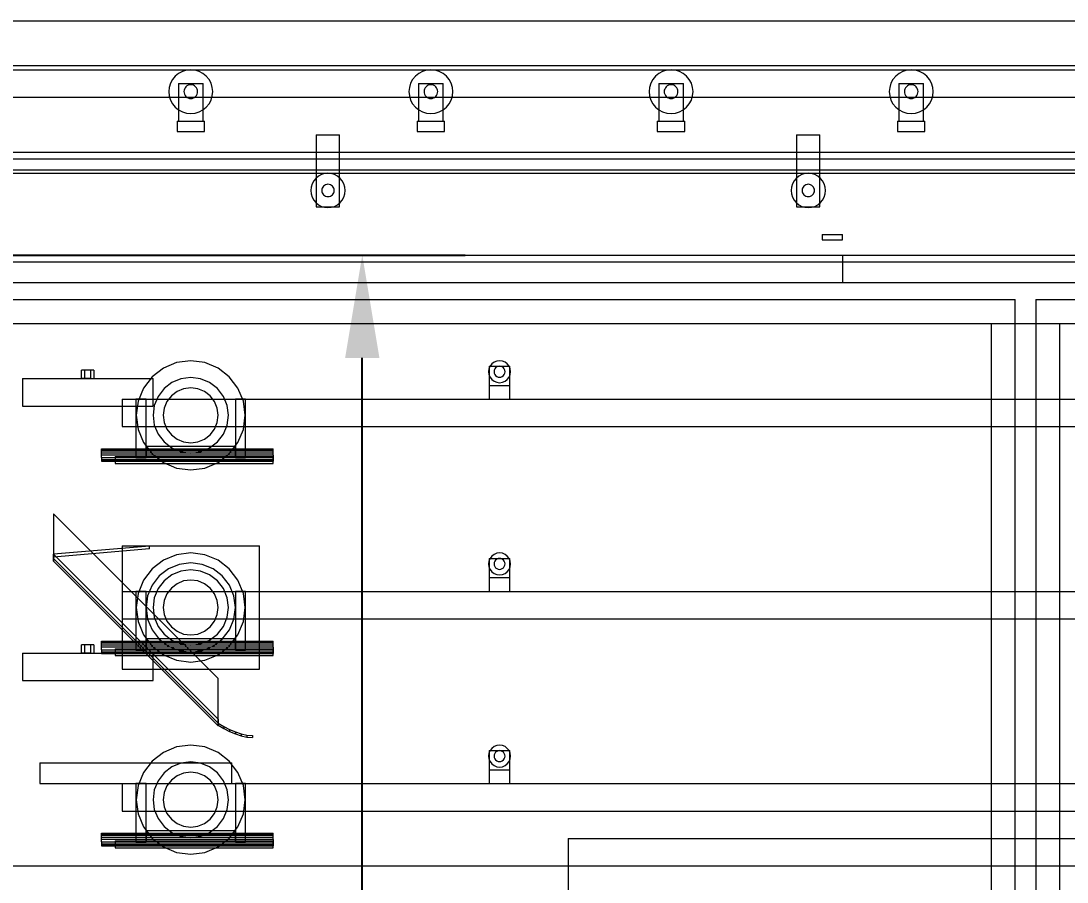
# Model space of a CAD drawing. Header units: millimetres. Extents: x -2500 to 58855, y -53268 to 6837.
# Drawn here: x 37920 to 39444, y 2086 to 3341 of the extents above; entities that cross this region are included whole.
import ezdxf

# ---------------------------------------------------------------- set-up
doc = ezdxf.new("R2010")
doc.units = ezdxf.units.MM
doc.layers.add('COTAS_P', color=1, linetype='Continuous', lineweight=0)
doc.layers.add('lateral_secador', color=7, linetype='Continuous', lineweight=0)
doc.dimstyles.new('R19_100', dxfattribs={"dimtxt": 250, "dimasz": 150, "dimexe": 150, "dimexo": 80, "dimgap": 100, "dimtad": 1, "dimtih": 1, "dimtoh": 1, "dimdsep": 46, "dimcen": 0.09, "dimadec": 0, "dimazin": 0, "dimtfac": 1, "dimtdec": 4, "dimtofl": 0, "dimtmove": 0, "dimatfit": 3, "dimfxl": 1, "dimtolj": 1, "dimtzin": 0, "dimarcsym": 0})

# ---------------------------------------------------------------- blocks, each defined once
blk = doc.blocks.new('*D23')
at = {"layer": 'COTAS_P', "color": 0, "lineweight": -2, "transparency": 16777216}
for p, q in [((37797.1, 3000), (38567.1, 3000)), ((38417.1, 150), (38417.1, 2850)), ((37797.1, 0), (38567.1, 0))]:
    blk.add_line(p, q, dxfattribs=at)
at = {"layer": 'COTAS_P', "color": 0, "transparency": 16777216}
for points in [[(38392.1, 2850), (38442.1, 2850), (38417.1, 3000)], [(38392.1, 150), (38442.1, 150), (38417.1, 0)]]:
    blk.add_solid(points, dxfattribs=at)
at = {"layer": 'Defpoints', "color": 0, "transparency": 16777216}
for p in [(37717.1, 3000), (38417.1, 3000), (37717.1, 0)]:
    blk.add_point(p, dxfattribs=at)

msp = doc.modelspace()

# ---------------------------------------------------------------- linework, layer by layer
at = {"layer": 'lateral_secador'}
for p, q in [((37267.116, 3341), (40135.002, 3341)), ((37217.116, 3276), (40185.002, 3276)), ((37217.116, 3270), (40185.002, 3270)), ((37267.116, 3276), (40135.002, 3276)), ((38149.338, 3264.607), (38144.488, 3260.627)), ((38154.87, 3267.564), (38149.338, 3264.607)), ((38160.873, 3269.385), (38154.87, 3267.564)), ((38167.116, 3270), (38160.873, 3269.385)), ((38173.359, 3269.385), (38167.116, 3270)), ((38179.362, 3267.564), (38173.359, 3269.385)), ((38184.894, 3264.607), (38179.362, 3267.564)), ((38189.743, 3260.627), (38184.894, 3264.607)), ((38499.338, 3264.607), (38494.488, 3260.627)), ((38504.87, 3267.564), (38499.338, 3264.607)), ((38510.873, 3269.385), (38504.87, 3267.564)), ((38517.116, 3270), (38510.873, 3269.385)), ((38523.359, 3269.385), (38517.116, 3270)), ((38529.362, 3267.564), (38523.359, 3269.385)), ((38534.894, 3264.607), (38529.362, 3267.564)), ((38539.743, 3260.627), (38534.894, 3264.607)), ((38849.338, 3264.607), (38844.488, 3260.627)), ((38854.87, 3267.564), (38849.338, 3264.607)), ((38860.873, 3269.385), (38854.87, 3267.564)), ((38867.116, 3270), (38860.873, 3269.385)), ((38873.359, 3269.385), (38867.116, 3270)), ((38879.362, 3267.564), (38873.359, 3269.385)), ((38884.894, 3264.607), (38879.362, 3267.564)), ((38889.743, 3260.627), (38884.894, 3264.607)), ((39199.338, 3264.607), (39194.488, 3260.627)), ((39204.87, 3267.564), (39199.338, 3264.607)), ((39210.873, 3269.385), (39204.87, 3267.564)), ((39217.116, 3270), (39210.873, 3269.385)), ((39223.359, 3269.385), (39217.116, 3270)), ((39229.362, 3267.564), (39223.359, 3269.385)), ((39234.894, 3264.607), (39229.362, 3267.564)), ((39239.743, 3260.627), (39234.894, 3264.607)), ((38137.552, 3250.246), (38135.731, 3244.243)), ((38140.509, 3255.778), (38137.552, 3250.246)), ((38144.488, 3260.627), (38140.509, 3255.778)), ((38149.116, 3250), (38185.116, 3250)), ((38149.116, 3250), (38149.116, 3195)), ((38165.165, 3247.808), (38163.289, 3247.239)), ((38167.116, 3248), (38165.165, 3247.808)), ((38169.067, 3247.808), (38167.116, 3248)), ((38170.943, 3247.239), (38169.067, 3247.808)), ((38185.116, 3195), (38185.116, 3250)), ((38193.723, 3255.778), (38189.743, 3260.627)), ((38196.68, 3250.246), (38193.723, 3255.778)), ((38198.501, 3244.243), (38196.68, 3250.246)), ((38487.552, 3250.246), (38485.731, 3244.243)), ((38490.509, 3255.778), (38487.552, 3250.246)), ((38494.488, 3260.627), (38490.509, 3255.778)), ((38499.116, 3250), (38535.116, 3250)), ((38499.116, 3250), (38499.116, 3195)), ((38515.165, 3247.808), (38513.289, 3247.239)), ((38517.116, 3248), (38515.165, 3247.808)), ((38519.067, 3247.808), (38517.116, 3248)), ((38520.943, 3247.239), (38519.067, 3247.808)), ((38535.116, 3195), (38535.116, 3250)), ((38543.723, 3255.778), (38539.743, 3260.627)), ((38546.68, 3250.246), (38543.723, 3255.778)), ((38548.501, 3244.243), (38546.68, 3250.246)), ((38837.552, 3250.246), (38835.731, 3244.243)), ((38840.509, 3255.778), (38837.552, 3250.246)), ((38844.488, 3260.627), (38840.509, 3255.778)), ((38849.116, 3250), (38885.116, 3250)), ((38849.116, 3250), (38849.116, 3195)), ((38865.165, 3247.808), (38863.289, 3247.239)), ((38867.116, 3248), (38865.165, 3247.808)), ((38869.067, 3247.808), (38867.116, 3248)), ((38870.943, 3247.239), (38869.067, 3247.808)), ((38885.116, 3195), (38885.116, 3250)), ((38893.723, 3255.778), (38889.743, 3260.627)), ((38896.68, 3250.246), (38893.723, 3255.778)), ((38898.501, 3244.243), (38896.68, 3250.246)), ((39187.552, 3250.246), (39185.731, 3244.243)), ((39190.509, 3255.778), (39187.552, 3250.246)), ((39194.488, 3260.627), (39190.509, 3255.778)), ((39199.116, 3250), (39235.116, 3250)), ((39199.116, 3250), (39199.116, 3195)), ((39215.165, 3247.808), (39213.289, 3247.239)), ((39217.116, 3248), (39215.165, 3247.808)), ((39219.067, 3247.808), (39217.116, 3248)), ((39220.943, 3247.239), (39219.067, 3247.808)), ((39235.116, 3195), (39235.116, 3250)), ((39243.723, 3255.778), (39239.743, 3260.627)), ((39246.68, 3250.246), (39243.723, 3255.778)), ((39248.501, 3244.243), (39246.68, 3250.246)), ((38135.731, 3244.243), (38135.116, 3238)), ((38135.116, 3238), (38135.731, 3231.757)), ((38157.308, 3239.951), (38157.116, 3238)), ((38157.116, 3238), (38157.308, 3236.049)), ((38157.877, 3241.827), (38157.308, 3239.951)), ((38157.308, 3236.049), (38157.877, 3234.173)), ((38158.801, 3243.556), (38157.877, 3241.827)), ((38157.877, 3234.173), (38158.801, 3232.444)), ((38160.045, 3245.071), (38158.801, 3243.556)), ((38158.801, 3232.444), (38160.045, 3230.929)), ((38161.56, 3246.315), (38160.045, 3245.071)), ((38163.289, 3247.239), (38161.56, 3246.315)), ((38172.672, 3246.315), (38170.943, 3247.239)), ((38174.187, 3245.071), (38172.672, 3246.315)), ((38175.431, 3243.556), (38174.187, 3245.071)), ((38174.187, 3230.929), (38175.431, 3232.444)), ((38176.355, 3241.827), (38175.431, 3243.556)), ((38175.431, 3232.444), (38176.355, 3234.173)), ((38176.924, 3239.951), (38176.355, 3241.827)), ((38176.355, 3234.173), (38176.924, 3236.049)), ((38177.116, 3238), (38176.924, 3239.951)), ((38176.924, 3236.049), (38177.116, 3238)), ((38199.116, 3238), (38198.501, 3244.243)), ((38198.501, 3231.757), (38199.116, 3238)), ((38485.731, 3244.243), (38485.116, 3238)), ((38485.116, 3238), (38485.731, 3231.757)), ((38507.308, 3239.951), (38507.116, 3238)), ((38507.116, 3238), (38507.308, 3236.049)), ((38507.877, 3241.827), (38507.308, 3239.951)), ((38507.308, 3236.049), (38507.877, 3234.173)), ((38508.801, 3243.556), (38507.877, 3241.827)), ((38507.877, 3234.173), (38508.801, 3232.444)), ((38510.045, 3245.071), (38508.801, 3243.556)), ((38508.801, 3232.444), (38510.045, 3230.929)), ((38511.56, 3246.315), (38510.045, 3245.071)), ((38513.289, 3247.239), (38511.56, 3246.315)), ((38522.672, 3246.315), (38520.943, 3247.239)), ((38524.187, 3245.071), (38522.672, 3246.315)), ((38525.431, 3243.556), (38524.187, 3245.071)), ((38524.187, 3230.929), (38525.431, 3232.444)), ((38526.355, 3241.827), (38525.431, 3243.556)), ((38525.431, 3232.444), (38526.355, 3234.173)), ((38526.924, 3239.951), (38526.355, 3241.827)), ((38526.355, 3234.173), (38526.924, 3236.049)), ((38527.116, 3238), (38526.924, 3239.951)), ((38526.924, 3236.049), (38527.116, 3238)), ((38549.116, 3238), (38548.501, 3244.243)), ((38548.501, 3231.757), (38549.116, 3238)), ((38835.731, 3244.243), (38835.116, 3238)), ((38835.116, 3238), (38835.731, 3231.757)), ((38857.308, 3239.951), (38857.116, 3238)), ((38857.116, 3238), (38857.308, 3236.049)), ((38857.877, 3241.827), (38857.308, 3239.951)), ((38857.308, 3236.049), (38857.877, 3234.173)), ((38858.801, 3243.556), (38857.877, 3241.827)), ((38857.877, 3234.173), (38858.801, 3232.444)), ((38860.045, 3245.071), (38858.801, 3243.556)), ((38858.801, 3232.444), (38860.045, 3230.929)), ((38861.56, 3246.315), (38860.045, 3245.071)), ((38863.289, 3247.239), (38861.56, 3246.315)), ((38872.672, 3246.315), (38870.943, 3247.239)), ((38874.187, 3245.071), (38872.672, 3246.315)), ((38875.431, 3243.556), (38874.187, 3245.071)), ((38874.187, 3230.929), (38875.431, 3232.444)), ((38876.355, 3241.827), (38875.431, 3243.556)), ((38875.431, 3232.444), (38876.355, 3234.173)), ((38876.924, 3239.951), (38876.355, 3241.827)), ((38876.355, 3234.173), (38876.924, 3236.049)), ((38877.116, 3238), (38876.924, 3239.951)), ((38876.924, 3236.049), (38877.116, 3238)), ((38899.116, 3238), (38898.501, 3244.243)), ((38898.501, 3231.757), (38899.116, 3238)), ((39185.731, 3244.243), (39185.116, 3238)), ((39185.116, 3238), (39185.731, 3231.757)), ((39207.308, 3239.951), (39207.116, 3238)), ((39207.116, 3238), (39207.308, 3236.049)), ((39207.877, 3241.827), (39207.308, 3239.951)), ((39207.308, 3236.049), (39207.877, 3234.173)), ((39208.801, 3243.556), (39207.877, 3241.827)), ((39207.877, 3234.173), (39208.801, 3232.444)), ((39210.045, 3245.071), (39208.801, 3243.556)), ((39208.801, 3232.444), (39210.045, 3230.929)), ((39211.56, 3246.315), (39210.045, 3245.071)), ((39213.289, 3247.239), (39211.56, 3246.315)), ((39222.672, 3246.315), (39220.943, 3247.239)), ((39224.187, 3245.071), (39222.672, 3246.315)), ((39225.431, 3243.556), (39224.187, 3245.071)), ((39224.187, 3230.929), (39225.431, 3232.444)), ((39226.355, 3241.827), (39225.431, 3243.556)), ((39225.431, 3232.444), (39226.355, 3234.173)), ((39226.924, 3239.951), (39226.355, 3241.827)), ((39226.355, 3234.173), (39226.924, 3236.049)), ((39227.116, 3238), (39226.924, 3239.951)), ((39226.924, 3236.049), (39227.116, 3238)), ((39249.116, 3238), (39248.501, 3244.243)), ((39248.501, 3231.757), (39249.116, 3238)), ((37617.116, 3230), (40285.002, 3230)), ((38135.731, 3231.757), (38137.552, 3225.754)), ((38137.552, 3225.754), (38140.509, 3220.222)), ((38140.509, 3220.222), (38144.488, 3215.373)), ((38160.045, 3230.929), (38161.56, 3229.685)), ((38161.56, 3229.685), (38163.289, 3228.761)), ((38163.289, 3228.761), (38165.165, 3228.192)), ((38165.165, 3228.192), (38167.116, 3228)), ((38167.116, 3228), (38169.067, 3228.192)), ((38169.067, 3228.192), (38170.943, 3228.761)), ((38170.943, 3228.761), (38172.672, 3229.685)), ((38172.672, 3229.685), (38174.187, 3230.929)), ((38189.743, 3215.373), (38193.723, 3220.222)), ((38193.723, 3220.222), (38196.68, 3225.754)), ((38196.68, 3225.754), (38198.501, 3231.757)), ((38485.731, 3231.757), (38487.552, 3225.754)), ((38487.552, 3225.754), (38490.509, 3220.222)), ((38490.509, 3220.222), (38494.488, 3215.373)), ((38510.045, 3230.929), (38511.56, 3229.685)), ((38511.56, 3229.685), (38513.289, 3228.761)), ((38513.289, 3228.761), (38515.165, 3228.192)), ((38515.165, 3228.192), (38517.116, 3228)), ((38517.116, 3228), (38519.067, 3228.192)), ((38519.067, 3228.192), (38520.943, 3228.761)), ((38520.943, 3228.761), (38522.672, 3229.685)), ((38522.672, 3229.685), (38524.187, 3230.929)), ((38539.743, 3215.373), (38543.723, 3220.222)), ((38543.723, 3220.222), (38546.68, 3225.754)), ((38546.68, 3225.754), (38548.501, 3231.757)), ((38835.731, 3231.757), (38837.552, 3225.754)), ((38837.552, 3225.754), (38840.509, 3220.222)), ((38840.509, 3220.222), (38844.488, 3215.373)), ((38860.045, 3230.929), (38861.56, 3229.685)), ((38861.56, 3229.685), (38863.289, 3228.761)), ((38863.289, 3228.761), (38865.165, 3228.192)), ((38865.165, 3228.192), (38867.116, 3228)), ((38867.116, 3228), (38869.067, 3228.192)), ((38869.067, 3228.192), (38870.943, 3228.761)), ((38870.943, 3228.761), (38872.672, 3229.685)), ((38872.672, 3229.685), (38874.187, 3230.929)), ((38889.743, 3215.373), (38893.723, 3220.222)), ((38893.723, 3220.222), (38896.68, 3225.754)), ((38896.68, 3225.754), (38898.501, 3231.757)), ((39185.731, 3231.757), (39187.552, 3225.754)), ((39187.552, 3225.754), (39190.509, 3220.222)), ((39190.509, 3220.222), (39194.488, 3215.373)), ((39210.045, 3230.929), (39211.56, 3229.685)), ((39211.56, 3229.685), (39213.289, 3228.761)), ((39213.289, 3228.761), (39215.165, 3228.192)), ((39215.165, 3228.192), (39217.116, 3228)), ((39217.116, 3228), (39219.067, 3228.192)), ((39219.067, 3228.192), (39220.943, 3228.761)), ((39220.943, 3228.761), (39222.672, 3229.685)), ((39222.672, 3229.685), (39224.187, 3230.929)), ((39239.743, 3215.373), (39243.723, 3220.222)), ((39243.723, 3220.222), (39246.68, 3225.754)), ((39246.68, 3225.754), (39248.501, 3231.757)), ((38144.488, 3215.373), (38149.338, 3211.393)), ((38149.338, 3211.393), (38154.87, 3208.436)), ((38154.87, 3208.436), (38160.873, 3206.615)), ((38160.873, 3206.615), (38167.116, 3206)), ((38167.116, 3206), (38173.359, 3206.615)), ((38173.359, 3206.615), (38179.362, 3208.436)), ((38179.362, 3208.436), (38184.894, 3211.393)), ((38184.894, 3211.393), (38189.743, 3215.373)), ((38494.488, 3215.373), (38499.338, 3211.393)), ((38499.338, 3211.393), (38504.87, 3208.436)), ((38504.87, 3208.436), (38510.873, 3206.615)), ((38510.873, 3206.615), (38517.116, 3206)), ((38517.116, 3206), (38523.359, 3206.615)), ((38523.359, 3206.615), (38529.362, 3208.436)), ((38529.362, 3208.436), (38534.894, 3211.393)), ((38534.894, 3211.393), (38539.743, 3215.373)), ((38844.488, 3215.373), (38849.338, 3211.393)), ((38849.338, 3211.393), (38854.87, 3208.436)), ((38854.87, 3208.436), (38860.873, 3206.615)), ((38860.873, 3206.615), (38867.116, 3206)), ((38867.116, 3206), (38873.359, 3206.615)), ((38873.359, 3206.615), (38879.362, 3208.436)), ((38879.362, 3208.436), (38884.894, 3211.393)), ((38884.894, 3211.393), (38889.743, 3215.373)), ((39194.488, 3215.373), (39199.338, 3211.393)), ((39199.338, 3211.393), (39204.87, 3208.436)), ((39204.87, 3208.436), (39210.873, 3206.615)), ((39210.873, 3206.615), (39217.116, 3206)), ((39217.116, 3206), (39223.359, 3206.615)), ((39223.359, 3206.615), (39229.362, 3208.436)), ((39229.362, 3208.436), (39234.894, 3211.393)), ((39234.894, 3211.393), (39239.743, 3215.373)), ((38147.116, 3195), (38187.116, 3195)), ((38147.116, 3195), (38147.116, 3180)), ((38149.116, 3195), (38185.116, 3195)), ((38187.116, 3180), (38187.116, 3195)), ((38497.116, 3195), (38537.116, 3195)), ((38497.116, 3195), (38497.116, 3180)), ((38499.116, 3195), (38535.116, 3195)), ((38537.116, 3180), (38537.116, 3195)), ((38847.116, 3195), (38887.116, 3195)), ((38847.116, 3195), (38847.116, 3180)), ((38849.116, 3195), (38885.116, 3195)), ((38887.116, 3180), (38887.116, 3195)), ((39197.116, 3195), (39237.116, 3195)), ((39197.116, 3195), (39197.116, 3180)), ((39199.116, 3195), (39235.116, 3195)), ((39237.116, 3180), (39237.116, 3195)), ((38147.116, 3180), (38187.116, 3180)), ((38350.116, 3175), (38384.116, 3175)), ((38350.116, 3175), (38350.116, 3070)), ((38384.116, 3070), (38384.116, 3175)), ((38497.116, 3180), (38537.116, 3180)), ((38847.116, 3180), (38887.116, 3180)), ((39050.116, 3175), (39084.116, 3175)), ((39050.116, 3175), (39050.116, 3070)), ((39084.116, 3070), (39084.116, 3175)), ((39197.116, 3180), (39237.116, 3180)), ((37617.116, 3150), (40285.002, 3150)), ((36967.116, 3140), (40817.116, 3140)), ((37217.116, 3124), (40185.002, 3124)), ((37217.116, 3119), (40185.002, 3119)), ((38349.438, 3111.678), (38346.329, 3107.889)), ((38353.227, 3114.787), (38349.438, 3111.678)), ((38357.549, 3117.097), (38353.227, 3114.787)), ((38362.239, 3118.52), (38357.549, 3117.097)), ((38367.116, 3119), (38362.239, 3118.52)), ((38371.993, 3118.52), (38367.116, 3119)), ((38376.683, 3117.097), (38371.993, 3118.52)), ((38381.005, 3114.787), (38376.683, 3117.097)), ((38384.794, 3111.678), (38381.005, 3114.787)), ((38387.903, 3107.889), (38384.794, 3111.678)), ((39049.438, 3111.678), (39046.329, 3107.889)), ((39053.227, 3114.787), (39049.438, 3111.678)), ((39057.549, 3117.097), (39053.227, 3114.787)), ((39062.239, 3118.52), (39057.549, 3117.097)), ((39067.116, 3119), (39062.239, 3118.52)), ((39071.993, 3118.52), (39067.116, 3119)), ((39076.683, 3117.097), (39071.993, 3118.52)), ((39081.005, 3114.787), (39076.683, 3117.097)), ((39084.794, 3111.678), (39081.005, 3114.787)), ((39087.903, 3107.889), (39084.794, 3111.678)), ((38342.596, 3098.877), (38342.116, 3094)), ((38344.019, 3103.567), (38342.596, 3098.877)), ((38346.329, 3107.889), (38344.019, 3103.567)), ((38358.289, 3095.756), (38358.116, 3094)), ((38358.801, 3097.444), (38358.289, 3095.756)), ((38359.633, 3099), (38358.801, 3097.444)), ((38360.752, 3100.364), (38359.633, 3099)), ((38362.116, 3101.483), (38360.752, 3100.364)), ((38363.672, 3102.315), (38362.116, 3101.483)), ((38365.36, 3102.827), (38363.672, 3102.315)), ((38367.116, 3103), (38365.36, 3102.827)), ((38368.872, 3102.827), (38367.116, 3103)), ((38370.56, 3102.315), (38368.872, 3102.827)), ((38372.116, 3101.483), (38370.56, 3102.315)), ((38373.48, 3100.364), (38372.116, 3101.483)), ((38374.599, 3099), (38373.48, 3100.364)), ((38375.431, 3097.444), (38374.599, 3099)), ((38375.943, 3095.756), (38375.431, 3097.444)), ((38376.116, 3094), (38375.943, 3095.756)), ((38390.213, 3103.567), (38387.903, 3107.889)), ((38391.635, 3098.877), (38390.213, 3103.567)), ((38392.116, 3094), (38391.635, 3098.877)), ((39042.596, 3098.877), (39042.116, 3094)), ((39044.019, 3103.567), (39042.596, 3098.877)), ((39046.329, 3107.889), (39044.019, 3103.567)), ((39058.289, 3095.756), (39058.116, 3094)), ((39058.801, 3097.444), (39058.289, 3095.756)), ((39059.633, 3099), (39058.801, 3097.444)), ((39060.752, 3100.364), (39059.633, 3099)), ((39062.116, 3101.483), (39060.752, 3100.364)), ((39063.672, 3102.315), (39062.116, 3101.483)), ((39065.36, 3102.827), (39063.672, 3102.315)), ((39067.116, 3103), (39065.36, 3102.827)), ((39068.872, 3102.827), (39067.116, 3103)), ((39070.56, 3102.315), (39068.872, 3102.827)), ((39072.116, 3101.483), (39070.56, 3102.315)), ((39073.48, 3100.364), (39072.116, 3101.483)), ((39074.599, 3099), (39073.48, 3100.364)), ((39075.431, 3097.444), (39074.599, 3099)), ((39075.943, 3095.756), (39075.431, 3097.444)), ((39076.116, 3094), (39075.943, 3095.756)), ((39090.213, 3103.567), (39087.903, 3107.889)), ((39091.635, 3098.877), (39090.213, 3103.567)), ((39092.116, 3094), (39091.635, 3098.877)), ((38342.116, 3094), (38342.596, 3089.123)), ((38342.596, 3089.123), (38344.019, 3084.433)), ((38344.019, 3084.433), (38346.329, 3080.111)), ((38346.329, 3080.111), (38349.438, 3076.322)), ((38358.116, 3094), (38358.289, 3092.244)), ((38358.289, 3092.244), (38358.801, 3090.556)), ((38358.801, 3090.556), (38359.633, 3089)), ((38359.633, 3089), (38360.752, 3087.636)), ((38360.752, 3087.636), (38362.116, 3086.517)), ((38362.116, 3086.517), (38363.672, 3085.685)), ((38363.672, 3085.685), (38365.36, 3085.173)), ((38365.36, 3085.173), (38367.116, 3085)), ((38367.116, 3085), (38368.872, 3085.173)), ((38368.872, 3085.173), (38370.56, 3085.685)), ((38370.56, 3085.685), (38372.116, 3086.517)), ((38372.116, 3086.517), (38373.48, 3087.636)), ((38373.48, 3087.636), (38374.599, 3089)), ((38374.599, 3089), (38375.431, 3090.556)), ((38375.431, 3090.556), (38375.943, 3092.244)), ((38375.943, 3092.244), (38376.116, 3094)), ((38384.794, 3076.322), (38387.903, 3080.111)), ((38387.903, 3080.111), (38390.213, 3084.433)), ((38390.213, 3084.433), (38391.635, 3089.123)), ((38391.635, 3089.123), (38392.116, 3094)), ((39042.116, 3094), (39042.596, 3089.123)), ((39042.596, 3089.123), (39044.019, 3084.433)), ((39044.019, 3084.433), (39046.329, 3080.111)), ((39046.329, 3080.111), (39049.438, 3076.322)), ((39058.116, 3094), (39058.289, 3092.244)), ((39058.289, 3092.244), (39058.801, 3090.556)), ((39058.801, 3090.556), (39059.633, 3089)), ((39059.633, 3089), (39060.752, 3087.636)), ((39060.752, 3087.636), (39062.116, 3086.517)), ((39062.116, 3086.517), (39063.672, 3085.685)), ((39063.672, 3085.685), (39065.36, 3085.173)), ((39065.36, 3085.173), (39067.116, 3085)), ((39067.116, 3085), (39068.872, 3085.173)), ((39068.872, 3085.173), (39070.56, 3085.685)), ((39070.56, 3085.685), (39072.116, 3086.517)), ((39072.116, 3086.517), (39073.48, 3087.636)), ((39073.48, 3087.636), (39074.599, 3089)), ((39074.599, 3089), (39075.431, 3090.556)), ((39075.431, 3090.556), (39075.943, 3092.244)), ((39075.943, 3092.244), (39076.116, 3094)), ((39084.794, 3076.322), (39087.903, 3080.111)), ((39087.903, 3080.111), (39090.213, 3084.433)), ((39090.213, 3084.433), (39091.635, 3089.123)), ((39091.635, 3089.123), (39092.116, 3094)), ((38349.438, 3076.322), (38353.227, 3073.213)), ((38350.116, 3070), (38384.116, 3070)), ((38353.227, 3073.213), (38357.549, 3070.903)), ((38357.549, 3070.903), (38362.239, 3069.48)), ((38362.239, 3069.48), (38367.116, 3069)), ((38367.116, 3069), (38371.993, 3069.48)), ((38371.993, 3069.48), (38376.683, 3070.903)), ((38376.683, 3070.903), (38381.005, 3073.213)), ((38381.005, 3073.213), (38384.794, 3076.322)), ((39049.438, 3076.322), (39053.227, 3073.213)), ((39050.116, 3070), (39084.116, 3070)), ((39053.227, 3073.213), (39057.549, 3070.903)), ((39057.549, 3070.903), (39062.239, 3069.48)), ((39062.239, 3069.48), (39067.116, 3069)), ((39067.116, 3069), (39071.993, 3069.48)), ((39071.993, 3069.48), (39076.683, 3070.903)), ((39076.683, 3070.903), (39081.005, 3073.213)), ((39081.005, 3073.213), (39084.794, 3076.322)), ((39087.116, 3030), (39117.116, 3030)), ((39087.116, 3030), (39087.116, 3022)), ((39087.116, 3022), (39117.116, 3022)), ((39117.116, 3022), (39117.116, 3030)), ((36967.116, 2990), (40817.116, 2990)), ((37717.116, 3000), (57717.116, 3000)), ((37732.116, 3000), (39117.116, 3000)), ((39117.116, 3000), (40517.116, 3000)), ((39117.116, 3000), (39117.116, 2960)), ((37732.116, 2960), (39117.116, 2960)), ((39117.116, 2960), (40517.116, 2960)), ((37732.116, 2935), (39368.783, 2935)), ((39368.783, 665), (39368.783, 2935)), ((39398.783, 2935), (41035.449, 2935)), ((39398.783, 2935), (39398.783, 665)), ((37717.116, 2900), (57717.116, 2900)), ((39333.783, 2900), (39433.783, 2900)), ((39333.783, 2900), (39333.783, 650)), ((39433.783, 650), (39433.783, 2900)), ((38146.54, 2843.291), (38127.366, 2835.349)), ((38167.116, 2846), (38146.54, 2843.291)), ((38187.692, 2843.291), (38167.116, 2846)), ((38206.866, 2835.349), (38187.692, 2843.291)), ((38603.259, 2838), (38601.661, 2834.141)), ((38602.116, 2838), (38632.116, 2838)), ((38602.116, 2838), (38602.116, 2810)), ((38605.802, 2841.314), (38603.259, 2838)), ((38609.116, 2843.856), (38605.802, 2841.314)), ((38612.975, 2845.455), (38609.116, 2843.856)), ((38613.116, 2836.928), (38611.459, 2835.657)), ((38617.116, 2846), (38612.975, 2845.455)), ((38615.045, 2837.727), (38613.116, 2836.928)), ((38617.116, 2838), (38615.045, 2837.727)), ((38621.257, 2845.455), (38617.116, 2846)), ((38619.186, 2837.727), (38617.116, 2838)), ((38621.116, 2836.928), (38619.186, 2837.727)), ((38622.773, 2835.657), (38621.116, 2836.928)), ((38625.116, 2843.856), (38621.257, 2845.455)), ((38628.43, 2841.314), (38625.116, 2843.856)), ((38630.972, 2838), (38628.43, 2841.314)), ((38632.571, 2834.141), (38630.972, 2838)), ((38632.116, 2810), (38632.116, 2838)), ((38012.616, 2832), (38008.116, 2832)), ((38008.116, 2820), (38008.116, 2832)), ((38021.616, 2832), (38012.616, 2832)), ((38012.616, 2820), (38012.616, 2832)), ((38026.116, 2832), (38021.616, 2832)), ((38021.616, 2820), (38021.616, 2832)), ((38026.116, 2832), (38026.116, 2820)), ((38110.901, 2822.715), (38098.267, 2806.25)), ((38127.366, 2835.349), (38110.901, 2822.715)), ((38167.116, 2821.5), (38152.881, 2819.626)), ((38181.351, 2819.626), (38167.116, 2821.5)), ((38223.331, 2822.715), (38206.866, 2835.349)), ((38235.965, 2806.25), (38223.331, 2822.715)), ((38601.661, 2834.141), (38601.116, 2830)), ((38601.116, 2830), (38601.661, 2825.859)), ((38601.661, 2825.859), (38603.259, 2822)), ((38603.259, 2822), (38605.802, 2818.686)), ((38609.388, 2832.071), (38609.116, 2830)), ((38609.116, 2830), (38609.388, 2827.929)), ((38610.188, 2834), (38609.388, 2832.071)), ((38609.388, 2827.929), (38610.188, 2826)), ((38611.459, 2835.657), (38610.188, 2834)), ((38610.188, 2826), (38611.459, 2824.343)), ((38611.459, 2824.343), (38613.116, 2823.072)), ((38613.116, 2823.072), (38615.045, 2822.273)), ((38615.045, 2822.273), (38617.116, 2822)), ((38617.116, 2822), (38619.186, 2822.273)), ((38619.186, 2822.273), (38621.116, 2823.072)), ((38621.116, 2823.072), (38622.773, 2824.343)), ((38624.044, 2834), (38622.773, 2835.657)), ((38622.773, 2824.343), (38624.044, 2826)), ((38624.843, 2832.071), (38624.044, 2834)), ((38624.044, 2826), (38624.843, 2827.929)), ((38625.116, 2830), (38624.843, 2832.071)), ((38624.843, 2827.929), (38625.116, 2830)), ((38628.43, 2818.686), (38630.972, 2822)), ((38630.972, 2822), (38632.571, 2825.859)), ((38633.116, 2830), (38632.571, 2834.141)), ((38632.571, 2825.859), (38633.116, 2830)), ((37922.116, 2820), (38112.116, 2820)), ((37922.116, 2820), (37922.116, 2780)), ((38012.616, 2820), (38008.116, 2820)), ((38021.616, 2820), (38012.616, 2820)), ((38021.616, 2820), (38026.116, 2820)), ((38098.267, 2806.25), (38090.325, 2787.076)), ((38112.116, 2780), (38112.116, 2820)), ((38128.225, 2805.391), (38119.484, 2794)), ((38139.616, 2814.131), (38128.225, 2805.391)), ((38152.881, 2819.626), (38139.616, 2814.131)), ((38167.116, 2806.5), (38156.763, 2805.137)), ((38177.469, 2805.137), (38167.116, 2806.5)), ((38194.616, 2814.131), (38181.351, 2819.626)), ((38206.007, 2805.391), (38194.616, 2814.131)), ((38214.747, 2794), (38206.007, 2805.391)), ((38243.907, 2787.076), (38235.965, 2806.25)), ((38602.116, 2810), (38632.116, 2810)), ((38602.116, 2810), (38602.116, 2790)), ((38605.802, 2818.686), (38609.116, 2816.144)), ((38609.116, 2816.144), (38612.975, 2814.545)), ((38612.975, 2814.545), (38617.116, 2814)), ((38617.116, 2814), (38621.257, 2814.545)), ((38621.257, 2814.545), (38625.116, 2816.144)), ((38625.116, 2816.144), (38628.43, 2818.686)), ((38632.116, 2790), (38632.116, 2810)), ((38087.116, 2790.5), (38102.116, 2790.5)), ((38087.116, 2790.5), (38087.116, 2704.5)), ((38102.116, 2704.5), (38102.116, 2790.5)), ((38119.484, 2794), (38113.99, 2780.735)), ((38138.832, 2794.784), (38132.475, 2786.5)), ((38147.116, 2801.141), (38138.832, 2794.784)), ((38156.763, 2805.137), (38147.116, 2801.141)), ((38187.116, 2801.141), (38177.469, 2805.137)), ((38195.4, 2794.784), (38187.116, 2801.141)), ((38201.757, 2786.5), (38195.4, 2794.784)), ((38220.242, 2780.735), (38214.747, 2794)), ((38232.116, 2790.5), (38247.116, 2790.5)), ((38232.116, 2790.5), (38232.116, 2704.5)), ((38247.116, 2704.5), (38247.116, 2790.5)), ((37922.116, 2780), (38112.116, 2780)), ((38067.116, 2790), (57367.116, 2790)), ((38067.116, 2790), (38067.116, 2750)), ((38090.325, 2787.076), (38087.616, 2766.5)), ((38113.99, 2780.735), (38112.116, 2766.5)), ((38128.479, 2776.853), (38127.116, 2766.5)), ((38132.475, 2786.5), (38128.479, 2776.853)), ((38205.753, 2776.853), (38201.757, 2786.5)), ((38207.116, 2766.5), (38205.753, 2776.853)), ((38222.116, 2766.5), (38220.242, 2780.735)), ((38246.616, 2766.5), (38243.907, 2787.076)), ((38602.116, 2790), (38632.116, 2790)), ((38087.616, 2766.5), (38090.325, 2745.924)), ((38112.116, 2766.5), (38113.99, 2752.265)), ((38127.116, 2766.5), (38128.479, 2756.147)), ((38205.753, 2756.147), (38207.116, 2766.5)), ((38220.242, 2752.265), (38222.116, 2766.5)), ((38243.907, 2745.924), (38246.616, 2766.5)), ((38067.116, 2750), (57367.116, 2750)), ((38090.325, 2745.924), (38098.267, 2726.75)), ((38113.99, 2752.265), (38119.484, 2739)), ((38128.479, 2756.147), (38132.475, 2746.5)), ((38132.475, 2746.5), (38138.832, 2738.216)), ((38195.4, 2738.216), (38201.757, 2746.5)), ((38201.757, 2746.5), (38205.753, 2756.147)), ((38214.747, 2739), (38220.242, 2752.265)), ((38235.965, 2726.75), (38243.907, 2745.924)), ((38119.484, 2739), (38128.225, 2727.609)), ((38138.832, 2738.216), (38147.116, 2731.859)), ((38147.116, 2731.859), (38156.763, 2727.863)), ((38177.469, 2727.863), (38187.116, 2731.859)), ((38187.116, 2731.859), (38195.4, 2738.216)), ((38206.007, 2727.609), (38214.747, 2739)), ((38037.116, 2716.815), (38037.116, 2717.5)), ((38037.116, 2717.5), (38287.116, 2717.5)), ((38037.116, 2714.864), (38037.116, 2716.815)), ((38037.116, 2716.815), (38287.116, 2716.815)), ((38037.116, 2711.944), (38037.116, 2714.864)), ((38037.116, 2714.864), (38287.116, 2714.864)), ((38098.267, 2726.75), (38110.901, 2710.285)), ((38102.116, 2721.5), (38232.116, 2721.5)), ((38102.116, 2721.5), (38102.116, 2706.5)), ((38128.225, 2727.609), (38139.616, 2718.869)), ((38139.616, 2718.869), (38152.881, 2713.374)), ((38156.763, 2727.863), (38167.116, 2726.5)), ((38167.116, 2726.5), (38177.469, 2727.863)), ((38181.351, 2713.374), (38194.616, 2718.869)), ((38194.616, 2718.869), (38206.007, 2727.609)), ((38223.331, 2710.285), (38235.965, 2726.75)), ((38232.116, 2706.5), (38232.116, 2721.5)), ((38287.116, 2716.815), (38287.116, 2717.5)), ((38287.116, 2714.864), (38287.116, 2716.815)), ((38287.116, 2711.944), (38287.116, 2714.864)), ((38037.116, 2708.5), (38037.116, 2711.944)), ((38037.116, 2711.944), (38287.116, 2711.944)), ((38037.116, 2705.056), (38037.116, 2708.5)), ((38287.116, 2708.5), (38037.116, 2708.5)), ((38037.116, 2705.056), (38037.116, 2702.136)), ((38037.116, 2705.056), (38287.116, 2705.056)), ((38037.116, 2702.136), (38037.116, 2700.185)), ((38037.116, 2702.136), (38287.116, 2702.136)), ((38037.116, 2700.185), (38037.116, 2699.5)), ((38037.116, 2700.185), (38287.116, 2700.185)), ((38037.116, 2699.5), (38287.116, 2699.5)), ((38057.116, 2706.5), (38287.116, 2706.5)), ((38057.116, 2706.5), (38057.116, 2696.5)), ((38087.116, 2704.5), (38102.116, 2704.5)), ((38102.116, 2706.5), (38232.116, 2706.5)), ((38110.901, 2710.285), (38127.366, 2697.651)), ((38152.881, 2713.374), (38167.116, 2711.5)), ((38167.116, 2711.5), (38181.351, 2713.374)), ((38206.866, 2697.651), (38223.331, 2710.285)), ((38232.116, 2704.5), (38247.116, 2704.5)), ((38287.116, 2708.5), (38287.116, 2711.944)), ((38287.116, 2708.5), (38287.116, 2705.056)), ((38287.116, 2696.5), (38287.116, 2706.5)), ((38287.116, 2705.056), (38287.116, 2702.136)), ((38287.116, 2702.136), (38287.116, 2700.185)), ((38287.116, 2700.185), (38287.116, 2699.5)), ((38057.116, 2696.5), (38287.116, 2696.5)), ((38127.366, 2697.651), (38146.54, 2689.709)), ((38146.54, 2689.709), (38167.116, 2687)), ((38167.116, 2687), (38187.692, 2689.709)), ((38187.692, 2689.709), (38206.866, 2697.651)), ((38207.116, 2383), (37967.116, 2623)), ((37967.116, 2623), (37967.116, 2554)), ((38107.116, 2576), (37967.116, 2564)), ((38107.116, 2572), (37967.116, 2560)), ((37967.116, 2564), (38207.116, 2324)), ((37967.116, 2558), (37967.116, 2564)), ((37967.116, 2564), (37967.116, 2560)), ((38067.116, 2576.5), (38267.116, 2576.5)), ((38067.116, 2576.5), (38067.116, 2396.5)), ((38107.116, 2572), (38107.116, 2576)), ((38146.54, 2563.291), (38127.366, 2555.349)), ((38167.116, 2566), (38146.54, 2563.291)), ((38187.692, 2563.291), (38167.116, 2566)), ((38206.866, 2555.349), (38187.692, 2563.291)), ((38267.116, 2396.5), (38267.116, 2576.5)), ((38609.116, 2563.856), (38605.802, 2561.314)), ((38612.975, 2565.455), (38609.116, 2563.856)), ((38617.116, 2566), (38612.975, 2565.455)), ((38621.257, 2565.455), (38617.116, 2566)), ((38625.116, 2563.856), (38621.257, 2565.455)), ((38628.43, 2561.314), (38625.116, 2563.856)), ((37967.116, 2558), (38207.116, 2318)), ((37967.116, 2554), (37967.116, 2558)), ((37967.116, 2554), (38207.116, 2314)), ((38127.366, 2555.349), (38110.901, 2542.715)), ((38150.293, 2549.285), (38134.616, 2542.792)), ((38167.116, 2551.5), (38150.293, 2549.285)), ((38183.939, 2549.285), (38167.116, 2551.5)), ((38199.616, 2542.792), (38183.939, 2549.285)), ((38223.331, 2542.715), (38206.866, 2555.349)), ((38601.661, 2554.141), (38601.116, 2550)), ((38601.116, 2550), (38601.661, 2545.859)), ((38603.259, 2558), (38601.661, 2554.141)), ((38602.116, 2558), (38632.116, 2558)), ((38602.116, 2558), (38602.116, 2530)), ((38605.802, 2561.314), (38603.259, 2558)), ((38609.388, 2552.071), (38609.116, 2550)), ((38609.116, 2550), (38609.388, 2547.929)), ((38610.188, 2554), (38609.388, 2552.071)), ((38609.388, 2547.929), (38610.188, 2546)), ((38611.459, 2555.657), (38610.188, 2554)), ((38613.116, 2556.928), (38611.459, 2555.657)), ((38615.045, 2557.727), (38613.116, 2556.928)), ((38617.116, 2558), (38615.045, 2557.727)), ((38619.186, 2557.727), (38617.116, 2558)), ((38621.116, 2556.928), (38619.186, 2557.727)), ((38622.773, 2555.657), (38621.116, 2556.928)), ((38624.044, 2554), (38622.773, 2555.657)), ((38624.843, 2552.071), (38624.044, 2554)), ((38624.044, 2546), (38624.843, 2547.929)), ((38625.116, 2550), (38624.843, 2552.071)), ((38624.843, 2547.929), (38625.116, 2550)), ((38630.972, 2558), (38628.43, 2561.314)), ((38632.571, 2554.141), (38630.972, 2558)), ((38632.116, 2530), (38632.116, 2558)), ((38633.116, 2550), (38632.571, 2554.141)), ((38632.571, 2545.859), (38633.116, 2550)), ((38110.901, 2542.715), (38098.267, 2526.25)), ((38121.154, 2532.462), (38110.824, 2519)), ((38134.616, 2542.792), (38121.154, 2532.462)), ((38139.616, 2534.131), (38128.225, 2525.391)), ((38152.881, 2539.626), (38139.616, 2534.131)), ((38167.116, 2541.5), (38152.881, 2539.626)), ((38181.351, 2539.626), (38167.116, 2541.5)), ((38194.616, 2534.131), (38181.351, 2539.626)), ((38206.007, 2525.391), (38194.616, 2534.131)), ((38213.078, 2532.462), (38199.616, 2542.792)), ((38223.408, 2519), (38213.078, 2532.462)), ((38235.965, 2526.25), (38223.331, 2542.715)), ((38601.661, 2545.859), (38603.259, 2542)), ((38603.259, 2542), (38605.802, 2538.686)), ((38605.802, 2538.686), (38609.116, 2536.144)), ((38609.116, 2536.144), (38612.975, 2534.545)), ((38610.188, 2546), (38611.459, 2544.343)), ((38611.459, 2544.343), (38613.116, 2543.072)), ((38612.975, 2534.545), (38617.116, 2534)), ((38613.116, 2543.072), (38615.045, 2542.273)), ((38615.045, 2542.273), (38617.116, 2542)), ((38617.116, 2542), (38619.186, 2542.273)), ((38617.116, 2534), (38621.257, 2534.545)), ((38619.186, 2542.273), (38621.116, 2543.072)), ((38621.116, 2543.072), (38622.773, 2544.343)), ((38621.257, 2534.545), (38625.116, 2536.144)), ((38622.773, 2544.343), (38624.044, 2546)), ((38625.116, 2536.144), (38628.43, 2538.686)), ((38628.43, 2538.686), (38630.972, 2542)), ((38630.972, 2542), (38632.571, 2545.859)), ((38098.267, 2526.25), (38090.325, 2507.076)), ((38110.824, 2519), (38104.331, 2503.323)), ((38128.225, 2525.391), (38119.484, 2514)), ((38147.116, 2521.141), (38138.832, 2514.784)), ((38156.763, 2525.137), (38147.116, 2521.141)), ((38167.116, 2526.5), (38156.763, 2525.137)), ((38177.469, 2525.137), (38167.116, 2526.5)), ((38187.116, 2521.141), (38177.469, 2525.137)), ((38195.4, 2514.784), (38187.116, 2521.141)), ((38214.747, 2514), (38206.007, 2525.391)), ((38229.901, 2503.323), (38223.408, 2519)), ((38243.907, 2507.076), (38235.965, 2526.25)), ((38602.116, 2530), (38632.116, 2530)), ((38602.116, 2530), (38602.116, 2510)), ((38632.116, 2510), (38632.116, 2530)), ((38067.116, 2510), (57367.116, 2510)), ((38067.116, 2510), (38067.116, 2470)), ((38087.116, 2510.5), (38102.116, 2510.5)), ((38087.116, 2510.5), (38087.116, 2424.5)), ((38090.325, 2507.076), (38087.616, 2486.5)), ((38102.116, 2424.5), (38102.116, 2510.5)), ((38104.331, 2503.323), (38102.116, 2486.5)), ((38113.99, 2500.735), (38112.116, 2486.5)), ((38119.484, 2514), (38113.99, 2500.735)), ((38132.475, 2506.5), (38128.479, 2496.853)), ((38138.832, 2514.784), (38132.475, 2506.5)), ((38201.757, 2506.5), (38195.4, 2514.784)), ((38205.753, 2496.853), (38201.757, 2506.5)), ((38220.242, 2500.735), (38214.747, 2514)), ((38222.116, 2486.5), (38220.242, 2500.735)), ((38232.116, 2486.5), (38229.901, 2503.323)), ((38232.116, 2510.5), (38247.116, 2510.5)), ((38232.116, 2510.5), (38232.116, 2424.5)), ((38246.616, 2486.5), (38243.907, 2507.076)), ((38247.116, 2424.5), (38247.116, 2510.5)), ((38602.116, 2510), (38632.116, 2510)), ((38087.616, 2486.5), (38090.325, 2465.924)), ((38102.116, 2486.5), (38104.331, 2469.677)), ((38112.116, 2486.5), (38113.99, 2472.265)), ((38128.479, 2496.853), (38127.116, 2486.5)), ((38127.116, 2486.5), (38128.479, 2476.147)), ((38207.116, 2486.5), (38205.753, 2496.853)), ((38205.753, 2476.147), (38207.116, 2486.5)), ((38220.242, 2472.265), (38222.116, 2486.5)), ((38229.901, 2469.677), (38232.116, 2486.5)), ((38243.907, 2465.924), (38246.616, 2486.5)), ((38067.116, 2470), (57367.116, 2470)), ((38113.99, 2472.265), (38119.484, 2459)), ((38128.479, 2476.147), (38132.475, 2466.5)), ((38201.757, 2466.5), (38205.753, 2476.147)), ((38214.747, 2459), (38220.242, 2472.265)), ((38090.325, 2465.924), (38098.267, 2446.75)), ((38104.331, 2469.677), (38110.824, 2454)), ((38119.484, 2459), (38128.225, 2447.609)), ((38132.475, 2466.5), (38138.832, 2458.216)), ((38138.832, 2458.216), (38147.116, 2451.859)), ((38187.116, 2451.859), (38195.4, 2458.216)), ((38195.4, 2458.216), (38201.757, 2466.5)), ((38206.007, 2447.609), (38214.747, 2459)), ((38223.408, 2454), (38229.901, 2469.677)), ((38235.965, 2446.75), (38243.907, 2465.924)), ((38098.267, 2446.75), (38110.901, 2430.285)), ((38102.116, 2441.5), (38232.116, 2441.5)), ((38102.116, 2441.5), (38102.116, 2426.5)), ((38110.824, 2454), (38121.154, 2440.538)), ((38121.154, 2440.538), (38134.616, 2430.208)), ((38128.225, 2447.609), (38139.616, 2438.869)), ((38147.116, 2451.859), (38156.763, 2447.863)), ((38156.763, 2447.863), (38167.116, 2446.5)), ((38167.116, 2446.5), (38177.469, 2447.863)), ((38177.469, 2447.863), (38187.116, 2451.859)), ((38194.616, 2438.869), (38206.007, 2447.609)), ((38199.616, 2430.208), (38213.078, 2440.538)), ((38213.078, 2440.538), (38223.408, 2454)), ((38223.331, 2430.285), (38235.965, 2446.75)), ((38232.116, 2426.5), (38232.116, 2441.5)), ((38012.616, 2432), (38008.116, 2432)), ((38008.116, 2420), (38008.116, 2432)), ((38021.616, 2432), (38012.616, 2432)), ((38012.616, 2420), (38012.616, 2432)), ((38026.116, 2432), (38021.616, 2432)), ((38021.616, 2420), (38021.616, 2432)), ((38026.116, 2432), (38026.116, 2420)), ((38037.116, 2436.815), (38037.116, 2437.5)), ((38037.116, 2437.5), (38287.116, 2437.5)), ((38037.116, 2434.864), (38037.116, 2436.815)), ((38037.116, 2436.815), (38287.116, 2436.815)), ((38037.116, 2431.944), (38037.116, 2434.864)), ((38037.116, 2434.864), (38287.116, 2434.864)), ((38037.116, 2428.5), (38037.116, 2431.944)), ((38037.116, 2431.944), (38287.116, 2431.944)), ((38037.116, 2425.056), (38037.116, 2428.5)), ((38287.116, 2428.5), (38037.116, 2428.5)), ((38037.116, 2425.056), (38037.116, 2422.136)), ((38037.116, 2425.056), (38287.116, 2425.056)), ((38057.116, 2426.5), (38287.116, 2426.5)), ((38057.116, 2426.5), (38057.116, 2416.5)), ((38087.116, 2424.5), (38102.116, 2424.5)), ((38102.116, 2426.5), (38232.116, 2426.5)), ((38110.901, 2430.285), (38127.366, 2417.651)), ((38134.616, 2430.208), (38150.293, 2423.715)), ((38139.616, 2438.869), (38152.881, 2433.374)), ((38152.881, 2433.374), (38167.116, 2431.5)), ((38167.116, 2431.5), (38181.351, 2433.374)), ((38181.351, 2433.374), (38194.616, 2438.869)), ((38183.939, 2423.715), (38199.616, 2430.208)), ((38206.866, 2417.651), (38223.331, 2430.285)), ((38232.116, 2424.5), (38247.116, 2424.5)), ((38287.116, 2436.815), (38287.116, 2437.5)), ((38287.116, 2434.864), (38287.116, 2436.815)), ((38287.116, 2431.944), (38287.116, 2434.864)), ((38287.116, 2428.5), (38287.116, 2431.944)), ((38287.116, 2428.5), (38287.116, 2425.056)), ((38287.116, 2416.5), (38287.116, 2426.5)), ((38287.116, 2425.056), (38287.116, 2422.136)), ((37922.116, 2420), (38112.116, 2420)), ((37922.116, 2420), (37922.116, 2380)), ((38012.616, 2420), (38008.116, 2420)), ((38021.616, 2420), (38012.616, 2420)), ((38021.616, 2420), (38026.116, 2420)), ((38037.116, 2422.136), (38037.116, 2420.185)), ((38037.116, 2422.136), (38287.116, 2422.136)), ((38037.116, 2420.185), (38037.116, 2419.5)), ((38037.116, 2420.185), (38287.116, 2420.185)), ((38037.116, 2419.5), (38287.116, 2419.5)), ((38057.116, 2416.5), (38287.116, 2416.5)), ((38112.116, 2380), (38112.116, 2420)), ((38127.366, 2417.651), (38146.54, 2409.709)), ((38146.54, 2409.709), (38167.116, 2407)), ((38150.293, 2423.715), (38167.116, 2421.5)), ((38167.116, 2421.5), (38183.939, 2423.715)), ((38167.116, 2407), (38187.692, 2409.709)), ((38187.692, 2409.709), (38206.866, 2417.651)), ((38287.116, 2422.136), (38287.116, 2420.185)), ((38287.116, 2420.185), (38287.116, 2419.5)), ((38067.116, 2396.5), (38267.116, 2396.5)), ((37922.116, 2380), (38112.116, 2380)), ((38207.116, 2314), (38207.116, 2383)), ((38207.116, 2324), (38207.116, 2318)), ((38207.116, 2318), (38207.116, 2314)), ((38207.116, 2318), (38215.449, 2313.341)), ((38207.116, 2315), (38207.116, 2318)), ((38207.116, 2315), (38215.449, 2310.341)), ((38215.449, 2313.341), (38215.449, 2310.341)), ((38215.449, 2313.341), (38223.783, 2309)), ((38215.449, 2310.341), (38223.783, 2306)), ((38223.783, 2309), (38223.783, 2306)), ((38223.783, 2309), (38232.116, 2305.272)), ((38223.783, 2306), (38232.116, 2302.272)), ((38232.116, 2305.272), (38232.116, 2302.272)), ((38232.116, 2305.272), (38240.449, 2302.412)), ((38232.116, 2302.272), (38240.449, 2299.412)), ((38240.449, 2302.412), (38240.449, 2299.412)), ((38240.449, 2302.412), (38248.783, 2300.613)), ((38240.449, 2299.412), (38248.783, 2297.613)), ((38248.783, 2300.613), (38248.783, 2297.613)), ((38248.783, 2300.613), (38257.116, 2300)), ((38248.783, 2297.613), (38257.116, 2297)), ((38257.116, 2300), (38257.116, 2297)), ((38127.366, 2275.349), (38110.901, 2262.715)), ((38146.54, 2283.291), (38127.366, 2275.349)), ((38167.116, 2286), (38146.54, 2283.291)), ((38187.692, 2283.291), (38167.116, 2286)), ((38206.866, 2275.349), (38187.692, 2283.291)), ((38223.331, 2262.715), (38206.866, 2275.349)), ((38601.661, 2274.141), (38601.116, 2270)), ((38603.259, 2278), (38601.661, 2274.141)), ((38602.116, 2278), (38632.116, 2278)), ((38602.116, 2278), (38602.116, 2250)), ((38605.802, 2281.314), (38603.259, 2278)), ((38609.116, 2283.856), (38605.802, 2281.314)), ((38612.975, 2285.455), (38609.116, 2283.856)), ((38609.388, 2272.071), (38609.116, 2270)), ((38610.188, 2274), (38609.388, 2272.071)), ((38611.459, 2275.657), (38610.188, 2274)), ((38613.116, 2276.928), (38611.459, 2275.657)), ((38617.116, 2286), (38612.975, 2285.455)), ((38615.045, 2277.727), (38613.116, 2276.928)), ((38617.116, 2278), (38615.045, 2277.727)), ((38621.257, 2285.455), (38617.116, 2286)), ((38619.186, 2277.727), (38617.116, 2278)), ((38621.116, 2276.928), (38619.186, 2277.727)), ((38622.773, 2275.657), (38621.116, 2276.928)), ((38625.116, 2283.856), (38621.257, 2285.455)), ((38624.044, 2274), (38622.773, 2275.657)), ((38624.843, 2272.071), (38624.044, 2274)), ((38625.116, 2270), (38624.843, 2272.071)), ((38628.43, 2281.314), (38625.116, 2283.856)), ((38630.972, 2278), (38628.43, 2281.314)), ((38632.571, 2274.141), (38630.972, 2278)), ((38632.116, 2250), (38632.116, 2278)), ((38633.116, 2270), (38632.571, 2274.141)), ((37947.116, 2260), (38227.116, 2260)), ((37947.116, 2260), (37947.116, 2230)), ((38110.901, 2262.715), (38098.267, 2246.25)), ((38152.881, 2259.626), (38139.616, 2254.131)), ((38167.116, 2261.5), (38152.881, 2259.626)), ((38181.351, 2259.626), (38167.116, 2261.5)), ((38194.616, 2254.131), (38181.351, 2259.626)), ((38235.965, 2246.25), (38223.331, 2262.715)), ((38227.116, 2230), (38227.116, 2260)), ((38601.116, 2270), (38601.661, 2265.859)), ((38601.661, 2265.859), (38603.259, 2262)), ((38603.259, 2262), (38605.802, 2258.686)), ((38605.802, 2258.686), (38609.116, 2256.144)), ((38609.116, 2270), (38609.388, 2267.929)), ((38609.388, 2267.929), (38610.188, 2266)), ((38610.188, 2266), (38611.459, 2264.343)), ((38611.459, 2264.343), (38613.116, 2263.072)), ((38613.116, 2263.072), (38615.045, 2262.273)), ((38615.045, 2262.273), (38617.116, 2262)), ((38617.116, 2262), (38619.186, 2262.273)), ((38619.186, 2262.273), (38621.116, 2263.072)), ((38621.116, 2263.072), (38622.773, 2264.343)), ((38622.773, 2264.343), (38624.044, 2266)), ((38624.044, 2266), (38624.843, 2267.929)), ((38624.843, 2267.929), (38625.116, 2270)), ((38625.116, 2256.144), (38628.43, 2258.686)), ((38628.43, 2258.686), (38630.972, 2262)), ((38630.972, 2262), (38632.571, 2265.859)), ((38632.571, 2265.859), (38633.116, 2270)), ((38098.267, 2246.25), (38090.325, 2227.076)), ((38128.225, 2245.391), (38119.484, 2234)), ((38139.616, 2254.131), (38128.225, 2245.391)), ((38156.763, 2245.137), (38147.116, 2241.141)), ((38167.116, 2246.5), (38156.763, 2245.137)), ((38177.469, 2245.137), (38167.116, 2246.5)), ((38187.116, 2241.141), (38177.469, 2245.137)), ((38206.007, 2245.391), (38194.616, 2254.131)), ((38214.747, 2234), (38206.007, 2245.391)), ((38243.907, 2227.076), (38235.965, 2246.25)), ((38602.116, 2250), (38632.116, 2250)), ((38602.116, 2250), (38602.116, 2230)), ((38609.116, 2256.144), (38612.975, 2254.545)), ((38612.975, 2254.545), (38617.116, 2254)), ((38617.116, 2254), (38621.257, 2254.545)), ((38621.257, 2254.545), (38625.116, 2256.144)), ((38632.116, 2230), (38632.116, 2250)), ((37947.116, 2230), (38227.116, 2230)), ((38067.116, 2230), (57367.116, 2230)), ((38067.116, 2230), (38067.116, 2190)), ((38087.116, 2230.5), (38102.116, 2230.5)), ((38087.116, 2230.5), (38087.116, 2144.5)), ((38090.325, 2227.076), (38087.616, 2206.5)), ((38102.116, 2144.5), (38102.116, 2230.5)), ((38119.484, 2234), (38113.99, 2220.735)), ((38132.475, 2226.5), (38128.479, 2216.853)), ((38138.832, 2234.784), (38132.475, 2226.5)), ((38147.116, 2241.141), (38138.832, 2234.784)), ((38195.4, 2234.784), (38187.116, 2241.141)), ((38201.757, 2226.5), (38195.4, 2234.784)), ((38205.753, 2216.853), (38201.757, 2226.5)), ((38220.242, 2220.735), (38214.747, 2234)), ((38232.116, 2230.5), (38247.116, 2230.5)), ((38232.116, 2230.5), (38232.116, 2144.5)), ((38246.616, 2206.5), (38243.907, 2227.076)), ((38247.116, 2144.5), (38247.116, 2230.5)), ((38602.116, 2230), (38632.116, 2230)), ((38113.99, 2220.735), (38112.116, 2206.5)), ((38128.479, 2216.853), (38127.116, 2206.5)), ((38207.116, 2206.5), (38205.753, 2216.853)), ((38222.116, 2206.5), (38220.242, 2220.735)), ((38087.616, 2206.5), (38090.325, 2185.924)), ((38112.116, 2206.5), (38113.99, 2192.265)), ((38127.116, 2206.5), (38128.479, 2196.147)), ((38128.479, 2196.147), (38132.475, 2186.5)), ((38201.757, 2186.5), (38205.753, 2196.147)), ((38205.753, 2196.147), (38207.116, 2206.5)), ((38220.242, 2192.265), (38222.116, 2206.5)), ((38243.907, 2185.924), (38246.616, 2206.5)), ((38067.116, 2190), (57367.116, 2190)), ((38090.325, 2185.924), (38098.267, 2166.75)), ((38113.99, 2192.265), (38119.484, 2179)), ((38132.475, 2186.5), (38138.832, 2178.216)), ((38195.4, 2178.216), (38201.757, 2186.5)), ((38214.747, 2179), (38220.242, 2192.265)), ((38235.965, 2166.75), (38243.907, 2185.924)), ((38098.267, 2166.75), (38110.901, 2150.285)), ((38119.484, 2179), (38128.225, 2167.609)), ((38128.225, 2167.609), (38139.616, 2158.869)), ((38138.832, 2178.216), (38147.116, 2171.859)), ((38147.116, 2171.859), (38156.763, 2167.863)), ((38156.763, 2167.863), (38167.116, 2166.5)), ((38167.116, 2166.5), (38177.469, 2167.863)), ((38177.469, 2167.863), (38187.116, 2171.859)), ((38187.116, 2171.859), (38195.4, 2178.216)), ((38194.616, 2158.869), (38206.007, 2167.609)), ((38206.007, 2167.609), (38214.747, 2179)), ((38223.331, 2150.285), (38235.965, 2166.75)), ((38037.116, 2156.815), (38037.116, 2157.5)), ((38037.116, 2157.5), (38287.116, 2157.5)), ((38037.116, 2154.864), (38037.116, 2156.815)), ((38037.116, 2156.815), (38287.116, 2156.815)), ((38037.116, 2151.944), (38037.116, 2154.864)), ((38037.116, 2154.864), (38287.116, 2154.864)), ((38037.116, 2148.5), (38037.116, 2151.944)), ((38037.116, 2151.944), (38287.116, 2151.944)), ((38102.116, 2161.5), (38232.116, 2161.5)), ((38102.116, 2161.5), (38102.116, 2146.5)), ((38110.901, 2150.285), (38127.366, 2137.651)), ((38139.616, 2158.869), (38152.881, 2153.374)), ((38152.881, 2153.374), (38167.116, 2151.5)), ((38167.116, 2151.5), (38181.351, 2153.374)), ((38181.351, 2153.374), (38194.616, 2158.869)), ((38206.866, 2137.651), (38223.331, 2150.285)), ((38232.116, 2146.5), (38232.116, 2161.5)), ((38287.116, 2156.815), (38287.116, 2157.5)), ((38287.116, 2154.864), (38287.116, 2156.815)), ((38287.116, 2151.944), (38287.116, 2154.864)), ((38287.116, 2148.5), (38287.116, 2151.944)), ((38717.116, 2150), (41717.116, 2150)), ((38717.116, 2150), (38717.116, 100)), ((38037.116, 2145.056), (38037.116, 2148.5)), ((38287.116, 2148.5), (38037.116, 2148.5)), ((38037.116, 2145.056), (38037.116, 2142.136)), ((38037.116, 2145.056), (38287.116, 2145.056)), ((38037.116, 2142.136), (38037.116, 2140.185)), ((38037.116, 2142.136), (38287.116, 2142.136)), ((38037.116, 2140.185), (38037.116, 2139.5)), ((38037.116, 2140.185), (38287.116, 2140.185)), ((38037.116, 2139.5), (38287.116, 2139.5)), ((38057.116, 2146.5), (38287.116, 2146.5)), ((38057.116, 2146.5), (38057.116, 2136.5)), ((38057.116, 2136.5), (38287.116, 2136.5)), ((38087.116, 2144.5), (38102.116, 2144.5)), ((38102.116, 2146.5), (38232.116, 2146.5)), ((38127.366, 2137.651), (38146.54, 2129.709)), ((38187.692, 2129.709), (38206.866, 2137.651)), ((38232.116, 2144.5), (38247.116, 2144.5)), ((38287.116, 2148.5), (38287.116, 2145.056)), ((38287.116, 2136.5), (38287.116, 2146.5)), ((38287.116, 2145.056), (38287.116, 2142.136)), ((38287.116, 2142.136), (38287.116, 2140.185)), ((38287.116, 2140.185), (38287.116, 2139.5)), ((38146.54, 2129.709), (38167.116, 2127)), ((38167.116, 2127), (38187.692, 2129.709)), ((37717.116, 2110), (57717.116, 2110))]:
    msp.add_line(p, q, dxfattribs=at)

# ---------------------------------------------------------------- dimensions: what is measured, and where the dimension line sits
at = {"layer": 'COTAS_P'}
dim = msp.add_aligned_dim(p1=(37717.116, 0), p2=(37717.116, 3000), distance=-700, text='<> P', dimstyle='R19_100', dxfattribs=at)
dim.commit()
dim.dimension.update_dxf_attribs({"geometry": '*D23', "text_midpoint": (38417.116, 1500)})

doc.saveas('drawing.dxf')
